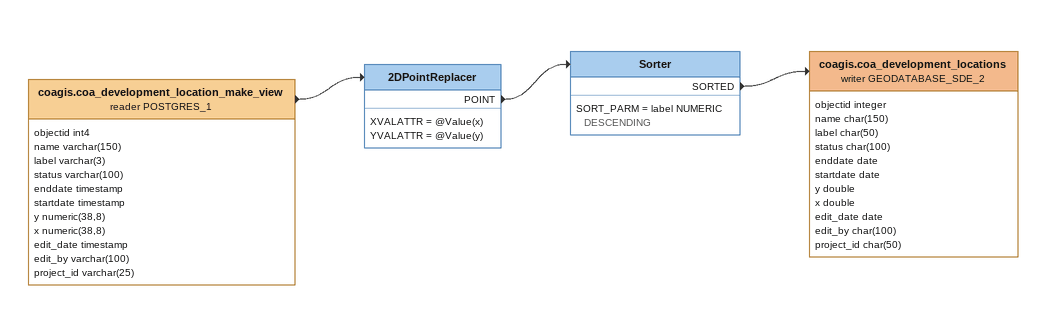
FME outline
coagis.coa_development_location_make_view (reader POSTGRES_1)
    attributes: objectid int4, name varchar(150), label varchar(3), status varchar(100), enddate timestamp, startdate timestamp, y numeric(38,8), x numeric(38,8), edit_date timestamp, edit_by varchar(100), project_id varchar(25)
    -> 2DPointReplacer
2DPointReplacer
    XVALATTR = @Value(x)
    YVALATTR = @Value(y)
    POINT -> Sorter
Sorter
    SORT_PARM = label NUMERIC DESCENDING
    SORTED -> coagis.coa_development_locations (writer GEODATABASE_SDE_2)
coagis.coa_development_locations (writer GEODATABASE_SDE_2)
    attributes: objectid integer, name char(150), label char(50), status char(100), enddate date, startdate date, y double, x double, edit_date date, edit_by char(100), project_id char(50)
